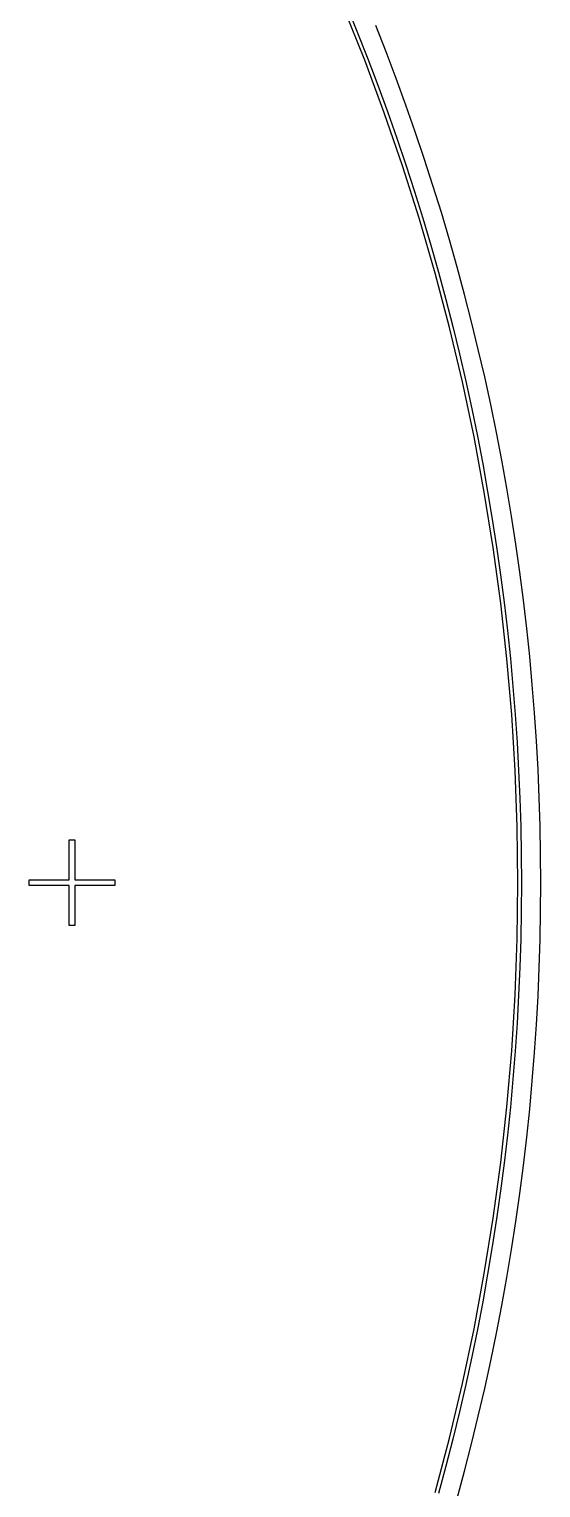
# Model space of a CAD drawing. Extents: x -18 to 83, y -18 to 83.
# Drawn here: x 71.56 to 82.75, y 19.02 to 50.92 of the extents above; entities that cross this region are included whole.
import ezdxf

# ---------------------------------------------------------------- set-up
doc = ezdxf.new("R2010")
doc.units = 0

msp = doc.modelspace()

# ---------------------------------------------------------------- linework, layer by layer
for p, q in [((78.8996, 50.2448), (78.444, 51.3842)), ((78.5133, 51.4129), (78.7449, 50.8437)), ((78.7449, 50.8437), (78.9696, 50.2717)), ((79.3661, 50.4247), (79.1396, 51.0015)), ((79.5856, 49.8451), (79.3661, 50.4247)), ((79.3272, 49.0945), (78.8996, 50.2448)), ((78.9696, 50.2717), (79.1872, 49.6971)), ((79.798, 49.2629), (79.5856, 49.8451)), ((79.1872, 49.6971), (79.3978, 49.1198)), ((80.0032, 48.6782), (79.798, 49.2629)), ((79.7264, 47.9341), (79.3272, 49.0945)), ((79.3978, 49.1198), (79.6013, 48.5399)), ((79.6013, 48.5399), (79.7976, 47.9576)), ((80.2012, 48.0909), (80.0032, 48.6782)), ((80.097, 46.7642), (79.7264, 47.9341)), ((79.7976, 47.9576), (79.9868, 47.3729)), ((80.392, 47.5013), (80.2012, 48.0909)), ((79.9868, 47.3729), (80.1688, 46.786)), ((80.5755, 46.9094), (80.392, 47.5013)), ((80.7517, 46.3152), (80.5755, 46.9094)), ((80.4388, 45.5856), (80.097, 46.7642)), ((80.1688, 46.786), (80.3436, 46.1969)), ((80.9207, 45.719), (80.7517, 46.3152)), ((80.3436, 46.1969), (80.5111, 45.6056)), ((81.0823, 45.1207), (80.9207, 45.719)), ((80.7516, 44.399), (80.4388, 45.5856)), ((80.5111, 45.6056), (80.6713, 45.0124)), ((80.6713, 45.0124), (80.8243, 44.4172)), ((81.2366, 44.5205), (81.0823, 45.1207)), ((81.0351, 43.2051), (80.7516, 44.399)), ((80.8243, 44.4172), (80.97, 43.8202)), ((81.3835, 43.9184), (81.2366, 44.5205)), ((80.97, 43.8202), (81.1083, 43.2215)), ((81.5229, 43.3146), (81.3835, 43.9184)), ((81.2893, 42.0045), (81.0351, 43.2051)), ((81.1083, 43.2215), (81.2392, 42.6211)), ((81.655, 42.7091), (81.5229, 43.3146)), ((81.2392, 42.6211), (81.3628, 42.0191)), ((81.7796, 42.1021), (81.655, 42.7091)), ((81.5139, 40.7981), (81.2893, 42.0045)), ((81.3628, 42.0191), (81.479, 41.4157)), ((81.8968, 41.4935), (81.7796, 42.1021)), ((82.0065, 40.8836), (81.8968, 41.4935)), ((81.479, 41.4157), (81.5878, 40.8109)), ((82.1087, 40.2723), (82.0065, 40.8836)), ((81.7088, 39.5865), (81.5139, 40.7981)), ((81.5878, 40.8109), (81.6891, 40.2048)), ((81.6891, 40.2048), (81.783, 39.5975)), ((82.2034, 39.6599), (82.1087, 40.2723)), ((81.874, 38.3705), (81.7088, 39.5865)), ((81.783, 39.5975), (81.8694, 38.9891)), ((82.2906, 39.0463), (82.2034, 39.6599)), ((81.8694, 38.9891), (81.9484, 38.3797)), ((82.3702, 38.4317), (82.2906, 39.0463)), ((82.0092, 37.1508), (81.874, 38.3705)), ((81.9484, 38.3797), (82.0199, 37.7694)), ((82.4423, 37.8162), (82.3702, 38.4317)), ((82.0199, 37.7694), (82.0839, 37.1582)), ((82.5068, 37.1999), (82.4423, 37.8162)), ((82.1145, 35.9282), (82.0092, 37.1508)), ((82.0839, 37.1582), (82.1404, 36.5463)), ((82.5638, 36.5828), (82.5068, 37.1999)), ((82.1404, 36.5463), (82.1893, 35.9337)), ((82.6132, 35.965), (82.5638, 36.5828)), ((82.1898, 34.7034), (82.1145, 35.9282)), ((82.1893, 35.9337), (82.2308, 35.3206)), ((82.655, 35.3467), (82.6132, 35.965)), ((82.2308, 35.3206), (82.2647, 34.7071)), ((82.6892, 34.7279), (82.655, 35.3467)), ((82.2349, 33.4771), (82.1898, 34.7034)), ((82.2647, 34.7071), (82.2911, 34.0931)), ((82.7158, 34.1088), (82.6892, 34.7279)), ((82.2911, 34.0931), (82.3099, 33.4789)), ((82.7348, 33.4893), (82.7158, 34.1088)), ((72.4375, 32.3125), (72.4375, 33.1875)), ((72.4375, 33.1875), (72.5625, 33.1875)), ((72.5625, 33.1875), (72.5625, 32.3125)), ((82.25, 32.25), (82.2349, 33.4771)), ((82.3099, 33.4789), (82.3212, 32.8645)), ((82.7462, 32.8697), (82.7348, 33.4893)), ((82.3212, 32.8645), (82.325, 32.25)), ((82.75, 32.25), (82.7462, 32.8697)), ((71.5625, 32.1875), (71.5625, 32.3125)), ((71.5625, 32.3125), (72.4375, 32.3125)), ((72.5625, 32.3125), (73.4375, 32.3125)), ((73.4375, 32.3125), (73.4375, 32.1875)), ((82.2349, 31.0229), (82.25, 32.25)), ((82.325, 32.25), (82.3212, 31.6355)), ((82.7462, 31.6303), (82.75, 32.25)), ((72.4375, 32.1875), (71.5625, 32.1875)), ((72.4375, 31.3125), (72.4375, 32.1875)), ((73.4375, 32.1875), (72.5625, 32.1875)), ((72.5625, 32.1875), (72.5625, 31.3125)), ((82.3212, 31.6355), (82.3099, 31.0211)), ((82.7348, 31.0107), (82.7462, 31.6303)), ((72.5625, 31.3125), (72.4375, 31.3125)), ((82.1898, 29.7966), (82.2349, 31.0229)), ((82.3099, 31.0211), (82.2911, 30.4069)), ((82.7158, 30.3912), (82.7348, 31.0107)), ((82.2911, 30.4069), (82.2647, 29.7929)), ((82.6892, 29.7721), (82.7158, 30.3912)), ((82.1145, 28.5718), (82.1898, 29.7966)), ((82.2647, 29.7929), (82.2308, 29.1794)), ((82.655, 29.1533), (82.6892, 29.7721)), ((82.2308, 29.1794), (82.1893, 28.5663)), ((82.6132, 28.535), (82.655, 29.1533)), ((82.0092, 27.3491), (82.1145, 28.5718)), ((82.1893, 28.5663), (82.1404, 27.9537)), ((82.5638, 27.9172), (82.6132, 28.535)), ((82.1404, 27.9537), (82.0839, 27.3418)), ((82.5068, 27.3001), (82.5638, 27.9172)), ((81.874, 26.1295), (82.0092, 27.3491)), ((82.0839, 27.3418), (82.0199, 26.7306)), ((82.4423, 26.6838), (82.5068, 27.3001)), ((82.0199, 26.7306), (81.9484, 26.1203)), ((82.3702, 26.0683), (82.4423, 26.6838)), ((81.7088, 24.9135), (81.874, 26.1295)), ((81.9484, 26.1203), (81.8694, 25.5109)), ((82.2906, 25.4537), (82.3702, 26.0683)), ((81.8694, 25.5109), (81.783, 24.9025)), ((82.2034, 24.8401), (82.2906, 25.4537)), ((81.5139, 23.7019), (81.7088, 24.9135)), ((81.783, 24.9025), (81.6891, 24.2952)), ((82.1087, 24.2277), (82.2034, 24.8401)), ((81.6891, 24.2952), (81.5878, 23.6891)), ((82.0065, 23.6164), (82.1087, 24.2277)), ((81.2893, 22.4955), (81.5139, 23.7019)), ((81.5878, 23.6891), (81.479, 23.0843)), ((81.8968, 23.0065), (82.0065, 23.6164)), ((81.479, 23.0843), (81.3628, 22.4809)), ((81.7796, 22.3979), (81.8968, 23.0065)), ((81.0351, 21.2949), (81.2893, 22.4955)), ((81.3628, 22.4809), (81.2392, 21.8789)), ((81.655, 21.7909), (81.7796, 22.3979)), ((81.2392, 21.8789), (81.1083, 21.2785)), ((81.5229, 21.1854), (81.655, 21.7909)), ((80.7516, 20.101), (81.0351, 21.2949)), ((81.1083, 21.2785), (80.97, 20.6798)), ((81.3835, 20.5816), (81.5229, 21.1854)), ((80.97, 20.6798), (80.8243, 20.0828)), ((81.2366, 19.9795), (81.3835, 20.5816)), ((80.4388, 18.9144), (80.7516, 20.101)), ((80.8243, 20.0828), (80.6713, 19.4876)), ((81.0823, 19.3793), (81.2366, 19.9795)), ((80.6713, 19.4876), (80.5111, 18.8944)), ((80.9207, 18.781), (81.0823, 19.3793))]:
    msp.add_line(p, q)

doc.saveas('drawing.dxf')
